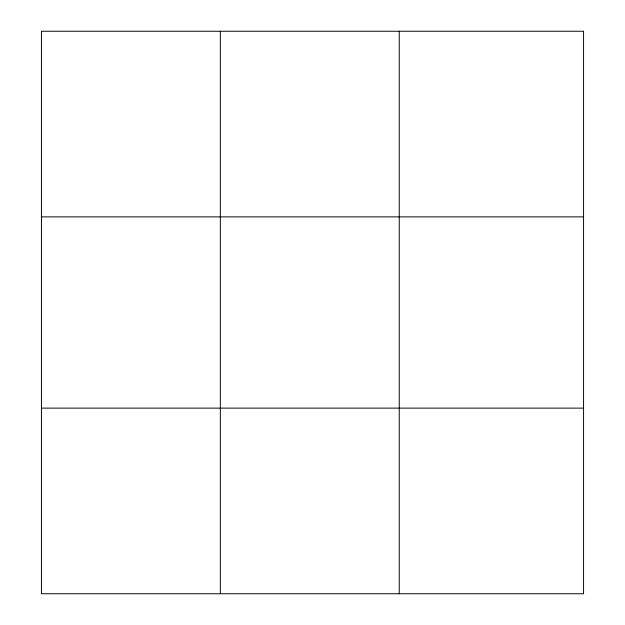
<?xml version="1.0" encoding="UTF-8"?>
<svg xmlns="http://www.w3.org/2000/svg" width="625" height="625" viewBox="0 0 625 625"><rect width="100%" height="100%" fill="white"/><g stroke="black" fill="none" stroke-linecap="round" stroke-linejoin="round"><path stroke-width="0.94" d="M220.336 31.25L220.336 593.75M399.242 31.25L399.242 593.75M41.438 216.875L583.562 216.875M41.438 408.125L583.562 408.125M583.562 31.25L583.562 593.75L41.438 593.75L41.438 31.25L583.562 31.25"/></g></svg>
